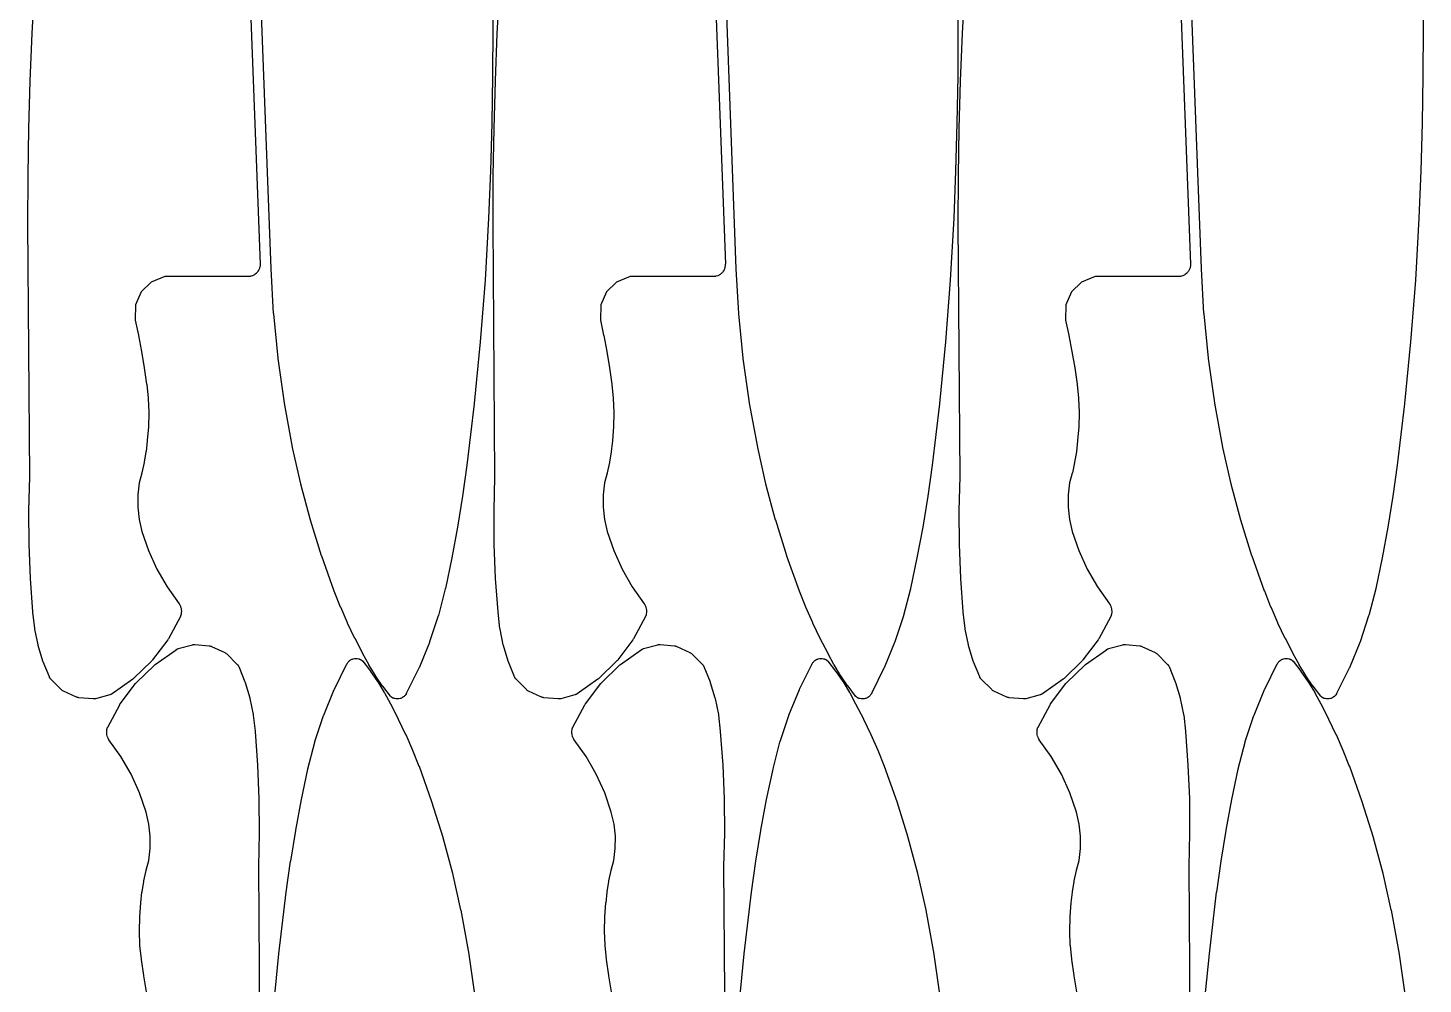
# Model space of a CAD drawing. Header units: metres. Extents: x 0 to 3000, y 0 to 1100.
# Drawn here: x 1070.3 to 1471.5, y 550 to 825 of the extents above; entities that cross this region are included whole.
import ezdxf

# ---------------------------------------------------------------- set-up
doc = ezdxf.new("R2010")
doc.units = ezdxf.units.M

msp = doc.modelspace()

# ---------------------------------------------------------------- linework, layer by layer
at = {"color": 1}
for points in [[(1203.45, 897.81), (1203.97, 824.93), (1203.97, 824.92), (1203.97, 824.91), (1203.92, 811.26), (1203.92, 811.24), (1203.69, 797.6), (1203.69, 797.57), (1203.31, 783.94), (1203.31, 783.91), (1202.76, 770.28), (1202.75, 770.26), (1202.75, 770.25), (1201.76, 752.49), (1201.76, 752.44), (1200.39, 734.71), (1200.39, 734.67), (1198.65, 716.96), (1198.65, 716.92), (1196.55, 699.25), (1196.55, 699.23), (1196.55, 699.21), (1195.3, 690.34), (1195.29, 690.3), (1193.85, 681.46), (1193.84, 681.42), (1192.2, 672.61), (1192.19, 672.57), (1190.35, 663.81), (1190.34, 663.76), (1190.33, 663.72), (1188.36, 656.05), (1188.32, 655.91), (1185.82, 648.41), (1185.78, 648.28), (1182.77, 640.96), (1182.71, 640.84), (1179.21, 633.73), (1179.2, 633.71), (1179.19, 633.69), (1179.15, 633.63), (1179.11, 633.56), (1179.1, 633.54), (1179.09, 633.52), (1178.87, 633.2), (1178.76, 633.04), (1178.63, 632.9), (1178.49, 632.76), (1178.33, 632.64), (1178.02, 632.43), (1177.86, 632.33), (1177.69, 632.25), (1177.51, 632.18), (1177.33, 632.13), (1176.96, 632.05), (1176.77, 632.01), (1176.58, 632), (1176.38, 632), (1176.19, 632.03), (1175.8, 632.09), (1175.75, 632.11), (1175.7, 632.11), (1175.66, 632.13), (1175.61, 632.14), (1175.56, 632.15), (1175.51, 632.17), (1175.47, 632.18), (1175.43, 632.2), (1175.38, 632.22), (1175.33, 632.24), (1175.29, 632.26), (1175.25, 632.28), (1175.2, 632.3), (1175.15, 632.33), (1175.12, 632.35), (1175.08, 632.37), (1175.03, 632.4), (1174.99, 632.43), (1174.95, 632.46), (1174.91, 632.49), (1174.88, 632.52), (1174.83, 632.55), (1174.8, 632.58), (1174.77, 632.61), (1174.73, 632.65), (1174.69, 632.69), (1174.66, 632.72), (1174.63, 632.76), (1174.6, 632.8), (1174.56, 632.84), (1172.38, 635.64), (1172.31, 635.73), (1170.28, 638.66), (1170.22, 638.75), (1168.37, 641.78), (1168.31, 641.88), (1166.63, 645.02), (1166.62, 645.03), (1166.61, 645.05), (1164.37, 649.38), (1164.34, 649.44), (1162.24, 653.84), (1162.21, 653.9), (1160.25, 658.37), (1160.23, 658.43), (1158.41, 662.96), (1158.4, 663), (1158.39, 663.03), (1154.78, 673.1), (1154.75, 673.18), (1151.57, 683.39), (1151.54, 683.47), (1148.78, 693.8), (1148.76, 693.88), (1146.42, 704.32), (1146.41, 704.35), (1146.41, 704.39), (1144.07, 717.06), (1144.06, 717.14), (1142.25, 729.88), (1142.24, 729.97), (1140.97, 742.77), (1140.96, 742.86), (1140.21, 755.71), (1140.21, 755.73), (1140.21, 755.75), (1137.18, 836.58)], [(1337.24, 897.81), (1337.76, 824.93), (1337.76, 824.92), (1337.76, 824.91), (1337.7, 811.26), (1337.7, 811.24), (1337.48, 797.6), (1337.48, 797.57), (1337.09, 783.94), (1337.09, 783.91), (1336.54, 770.28), (1336.54, 770.26), (1336.54, 770.25), (1335.54, 752.49), (1335.54, 752.44), (1334.18, 734.71), (1334.17, 734.67), (1332.44, 716.96), (1332.44, 716.92), (1330.34, 699.25), (1330.33, 699.23), (1330.33, 699.21), (1329.08, 690.34), (1329.08, 690.3), (1327.63, 681.46), (1327.63, 681.42), (1325.99, 672.61), (1325.98, 672.57), (1324.14, 663.81), (1324.13, 663.76), (1324.12, 663.72), (1322.14, 656.05), (1322.11, 655.91), (1319.61, 648.41), (1319.56, 648.28), (1316.56, 640.96), (1316.5, 640.84), (1312.99, 633.73), (1312.98, 633.71), (1312.97, 633.69), (1312.93, 633.63), (1312.9, 633.56), (1312.89, 633.54), (1312.87, 633.52), (1312.66, 633.2), (1312.55, 633.04), (1312.42, 632.9), (1312.27, 632.76), (1312.12, 632.64), (1311.81, 632.43), (1311.65, 632.33), (1311.48, 632.25), (1311.3, 632.18), (1311.11, 632.13), (1310.75, 632.05), (1310.56, 632.01), (1310.36, 632), (1310.17, 632), (1309.97, 632.03), (1309.59, 632.09), (1309.54, 632.11), (1309.49, 632.11), (1309.44, 632.13), (1309.4, 632.14), (1309.35, 632.15), (1309.3, 632.17), (1309.26, 632.18), (1309.21, 632.2), (1309.16, 632.22), (1309.12, 632.24), (1309.07, 632.26), (1309.03, 632.28), (1308.99, 632.3), (1308.94, 632.33), (1308.9, 632.35), (1308.86, 632.37), (1308.82, 632.4), (1308.77, 632.43), (1308.74, 632.46), (1308.7, 632.49), (1308.66, 632.52), (1308.62, 632.55), (1308.59, 632.58), (1308.55, 632.61), (1308.52, 632.65), (1308.48, 632.69), (1308.45, 632.72), (1308.42, 632.76), (1308.38, 632.8), (1308.35, 632.84), (1306.16, 635.64), (1306.1, 635.73), (1304.07, 638.66), (1304.01, 638.75), (1302.15, 641.78), (1302.1, 641.88), (1300.41, 645.02), (1300.41, 645.03), (1300.4, 645.05), (1298.16, 649.38), (1298.13, 649.44), (1296.03, 653.84), (1296, 653.9), (1294.04, 658.37), (1294.02, 658.43), (1292.2, 662.96), (1292.19, 663), (1292.17, 663.03), (1288.57, 673.1), (1288.54, 673.18), (1285.35, 683.39), (1285.33, 683.47), (1282.56, 693.8), (1282.54, 693.88), (1280.21, 704.32), (1280.2, 704.35), (1280.19, 704.39), (1277.86, 717.06), (1277.85, 717.14), (1276.04, 729.88), (1276.03, 729.97), (1274.75, 742.77), (1274.74, 742.86), (1274, 755.71), (1274, 755.73), (1273.99, 755.75), (1270.97, 836.58)], [(1471.02, 897.81), (1471.54, 824.93), (1471.54, 824.92), (1471.54, 824.91), (1471.49, 811.26), (1471.49, 811.24), (1471.27, 797.6), (1471.26, 797.57), (1470.88, 783.94), (1470.88, 783.91), (1470.33, 770.28), (1470.33, 770.26), (1470.33, 770.25), (1469.33, 752.49), (1469.33, 752.44), (1467.96, 734.71), (1467.96, 734.67), (1466.23, 716.96), (1466.22, 716.92), (1464.12, 699.25), (1464.12, 699.23), (1464.12, 699.21), (1462.87, 690.34), (1462.86, 690.3), (1461.42, 681.46), (1461.41, 681.42), (1459.77, 672.61), (1459.76, 672.57), (1457.93, 663.81), (1457.91, 663.76), (1457.91, 663.72), (1455.93, 656.05), (1455.89, 655.91), (1453.4, 648.41), (1453.35, 648.28), (1450.34, 640.96), (1450.29, 640.84), (1446.78, 633.73), (1446.77, 633.71), (1446.76, 633.69), (1446.72, 633.63), (1446.68, 633.56), (1446.67, 633.54), (1446.66, 633.52), (1446.45, 633.2), (1446.33, 633.04), (1446.2, 632.9), (1446.06, 632.76), (1445.9, 632.64), (1445.59, 632.43), (1445.43, 632.33), (1445.26, 632.25), (1445.08, 632.18), (1444.9, 632.13), (1444.53, 632.05), (1444.34, 632.01), (1444.15, 632), (1443.95, 632), (1443.76, 632.03), (1443.38, 632.09), (1443.33, 632.11), (1443.27, 632.11), (1443.23, 632.13), (1443.18, 632.14), (1443.13, 632.15), (1443.08, 632.17), (1443.04, 632.18), (1443, 632.2), (1442.95, 632.22), (1442.9, 632.24), (1442.86, 632.26), (1442.82, 632.28), (1442.77, 632.3), (1442.73, 632.33), (1442.69, 632.35), (1442.65, 632.37), (1442.6, 632.4), (1442.56, 632.43), (1442.52, 632.46), (1442.49, 632.49), (1442.45, 632.52), (1442.41, 632.55), (1442.37, 632.58), (1442.34, 632.61), (1442.3, 632.65), (1442.26, 632.69), (1442.23, 632.72), (1442.2, 632.76), (1442.17, 632.8), (1442.14, 632.84), (1439.95, 635.64), (1439.88, 635.73), (1437.86, 638.66), (1437.8, 638.75), (1435.94, 641.78), (1435.88, 641.88), (1434.2, 645.02), (1434.19, 645.03), (1434.18, 645.05), (1431.94, 649.38), (1431.91, 649.44), (1429.81, 653.84), (1429.79, 653.9), (1427.83, 658.37), (1427.8, 658.43), (1425.99, 662.96), (1425.97, 663), (1425.96, 663.03), (1422.35, 673.1), (1422.33, 673.18), (1419.14, 683.39), (1419.11, 683.47), (1416.35, 693.8), (1416.33, 693.88), (1413.99, 704.32), (1413.99, 704.35), (1413.98, 704.39), (1411.64, 717.06), (1411.63, 717.14), (1409.83, 729.88), (1409.82, 729.97), (1408.54, 742.77), (1408.53, 742.86), (1407.78, 755.71), (1407.78, 755.73), (1407.78, 755.75), (1404.75, 836.58)], [(1134.05, 837.91), (1137.08, 757.08), (1137.08, 756.99), (1137.08, 756.9), (1137.08, 756.89), (1137.08, 756.89), (1137.07, 756.8), (1137.06, 756.71), (1136.97, 756.15), (1136.94, 755.97), (1136.88, 755.79), (1136.82, 755.62), (1136.73, 755.46), (1136.46, 754.99), (1136.36, 754.83), (1136.25, 754.69), (1136.13, 754.56), (1135.99, 754.43), (1135.57, 754.09), (1135.42, 753.98), (1135.26, 753.89), (1135.09, 753.81), (1134.92, 753.74), (1134.39, 753.57), (1134.37, 753.56), (1134.36, 753.56), (1134.28, 753.54), (1134.2, 753.52), (1134.18, 753.52), (1134.17, 753.51), (1134.08, 753.5), (1134, 753.49), (1133.99, 753.48), (1133.97, 753.48), (1133.89, 753.48), (1133.81, 753.47), (1133.79, 753.47), (1133.77, 753.47), (1109.69, 753.47), (1105.77, 751.89), (1105.77, 751.89), (1102.87, 749.05), (1101.24, 745.33), (1101.14, 740.95), (1102.08, 736.59), (1102.09, 736.55), (1102.98, 731.94), (1102.99, 731.89), (1103.77, 727.26), (1103.77, 727.22), (1104.44, 722.57), (1104.45, 722.53), (1104.45, 722.49), (1104.85, 718.54), (1104.86, 718.42), (1105.02, 714.46), (1105.02, 714.34), (1104.94, 710.38), (1104.93, 710.26), (1104.61, 706.31), (1104.61, 706.28), (1104.61, 706.25), (1104.27, 703.22), (1104.25, 703.11), (1103.76, 700.11), (1103.74, 700.01), (1103.1, 697.03), (1103.07, 696.93), (1102.31, 694.13), (1101.92, 690.67), (1101.92, 687.15), (1102.31, 683.66), (1103.09, 680.21), (1104.98, 674.66), (1107.4, 669.32), (1110.32, 664.24), (1113.78, 659.38), (1113.83, 659.3), (1113.88, 659.22), (1113.88, 659.22), (1113.88, 659.21), (1113.92, 659.13), (1113.97, 659.05), (1114.13, 658.69), (1114.2, 658.52), (1114.25, 658.34), (1114.35, 657.96), (1114.38, 657.78), (1114.4, 657.6), (1114.42, 657.21), (1114.42, 657.02), (1114.41, 656.83), (1114.36, 656.45), (1114.35, 656.38), (1114.34, 656.32), (1114.33, 656.28), (1114.32, 656.25), (1114.3, 656.19), (1114.29, 656.13), (1114.28, 656.1), (1114.27, 656.06), (1114.24, 656), (1114.22, 655.94), (1114.21, 655.91), (1114.2, 655.88), (1114.17, 655.82), (1114.14, 655.76), (1110.68, 649.3), (1110.6, 649.17), (1110.51, 649.04), (1106.13, 643.22), (1106.03, 643.11), (1105.92, 642.99), (1100.7, 637.92), (1100.58, 637.81), (1100.46, 637.72), (1094.48, 633.48), (1094.43, 633.45), (1094.38, 633.42), (1094.35, 633.4), (1094.31, 633.38), (1094.26, 633.35), (1094.21, 633.32), (1094.17, 633.31), (1094.14, 633.29), (1094.08, 633.27), (1094.03, 633.25), (1093.99, 633.23), (1093.95, 633.22), (1093.9, 633.2), (1093.85, 633.19), (1089.73, 632.07), (1089.56, 632.03), (1089.38, 632.01), (1089.21, 632), (1089.03, 632.01), (1084.9, 632.37), (1084.73, 632.39), (1084.56, 632.43), (1084.4, 632.48), (1084.24, 632.55), (1080.48, 634.28), (1080.32, 634.37), (1080.17, 634.46), (1080.03, 634.57), (1079.9, 634.68), (1076.89, 637.7), (1076.88, 637.7), (1076.88, 637.71), (1076.82, 637.78), (1076.76, 637.84), (1076.75, 637.85), (1076.75, 637.86), (1076.69, 637.93), (1076.64, 638), (1076.64, 638.01), (1076.63, 638.01), (1076.59, 638.09), (1076.54, 638.17), (1076.54, 638.18), (1076.53, 638.18), (1076.49, 638.27), (1076.45, 638.35), (1076.45, 638.35), (1076.45, 638.36), (1074.68, 642.7), (1074.62, 642.88), (1073.27, 647.35), (1073.22, 647.53), (1072.28, 652.11), (1072.25, 652.29), (1071.74, 656.95), (1071.73, 656.99), (1071.73, 657.02), (1071.01, 666.67), (1071.01, 666.74), (1070.62, 676.41), (1070.62, 676.47), (1070.55, 686.15), (1070.55, 686.21), (1070.81, 695.85), (1070.29, 768.73), (1070.29, 768.74), (1070.29, 768.75), (1070.34, 782.4), (1070.34, 782.42), (1070.57, 796.06), (1070.57, 796.09), (1070.95, 809.72), (1070.95, 809.75), (1071.5, 823.38), (1071.5, 823.4), (1071.5, 823.41), (1072.5, 841.18)], [(1267.84, 837.91), (1270.87, 757.08), (1270.86, 756.99), (1270.86, 756.9), (1270.86, 756.89), (1270.86, 756.89), (1270.85, 756.8), (1270.84, 756.71), (1270.76, 756.15), (1270.72, 755.97), (1270.67, 755.79), (1270.6, 755.62), (1270.52, 755.46), (1270.25, 754.99), (1270.15, 754.83), (1270.04, 754.69), (1269.91, 754.56), (1269.78, 754.43), (1269.36, 754.09), (1269.21, 753.98), (1269.05, 753.89), (1268.88, 753.81), (1268.71, 753.74), (1268.17, 753.57), (1268.16, 753.56), (1268.14, 753.56), (1268.06, 753.54), (1267.98, 753.52), (1267.97, 753.52), (1267.95, 753.51), (1267.87, 753.5), (1267.79, 753.49), (1267.77, 753.48), (1267.76, 753.48), (1267.68, 753.48), (1267.59, 753.47), (1267.58, 753.47), (1267.56, 753.47), (1243.47, 753.47), (1239.55, 751.89), (1239.55, 751.89), (1236.65, 749.05), (1235.02, 745.33), (1234.92, 740.95), (1235.87, 736.59), (1235.88, 736.55), (1236.77, 731.94), (1236.77, 731.89), (1237.55, 727.26), (1237.56, 727.22), (1238.23, 722.57), (1238.23, 722.53), (1238.24, 722.49), (1238.64, 718.54), (1238.64, 718.42), (1238.8, 714.46), (1238.8, 714.34), (1238.72, 710.38), (1238.72, 710.26), (1238.4, 706.31), (1238.39, 706.28), (1238.39, 706.25), (1238.05, 703.22), (1238.04, 703.11), (1237.55, 700.11), (1237.53, 700.01), (1236.88, 697.03), (1236.86, 696.93), (1236.1, 694.13), (1235.71, 690.67), (1235.7, 687.15), (1236.09, 683.66), (1236.88, 680.21), (1238.77, 674.66), (1241.18, 669.32), (1244.1, 664.24), (1247.56, 659.38), (1247.61, 659.3), (1247.66, 659.22), (1247.66, 659.22), (1247.67, 659.21), (1247.71, 659.13), (1247.75, 659.05), (1247.91, 658.69), (1247.98, 658.52), (1248.04, 658.34), (1248.13, 657.96), (1248.17, 657.78), (1248.19, 657.6), (1248.21, 657.21), (1248.21, 657.02), (1248.19, 656.83), (1248.14, 656.45), (1248.13, 656.38), (1248.12, 656.32), (1248.11, 656.28), (1248.11, 656.25), (1248.09, 656.19), (1248.07, 656.13), (1248.06, 656.1), (1248.05, 656.06), (1248.03, 656), (1248.01, 655.94), (1247.99, 655.91), (1247.98, 655.88), (1247.95, 655.82), (1247.92, 655.76), (1244.46, 649.3), (1244.39, 649.17), (1244.3, 649.04), (1239.91, 643.22), (1239.81, 643.11), (1239.71, 642.99), (1234.48, 637.92), (1234.37, 637.81), (1234.24, 637.72), (1228.26, 633.48), (1228.22, 633.45), (1228.17, 633.42), (1228.13, 633.4), (1228.1, 633.38), (1228.05, 633.35), (1228, 633.32), (1227.96, 633.31), (1227.92, 633.29), (1227.87, 633.27), (1227.82, 633.25), (1227.78, 633.23), (1227.74, 633.22), (1227.69, 633.2), (1227.63, 633.19), (1223.52, 632.07), (1223.34, 632.03), (1223.17, 632.01), (1222.99, 632), (1222.82, 632.01), (1218.69, 632.37), (1218.52, 632.39), (1218.35, 632.43), (1218.19, 632.48), (1218.03, 632.55), (1214.26, 634.28), (1214.11, 634.37), (1213.96, 634.46), (1213.82, 634.57), (1213.69, 634.68), (1210.67, 637.7), (1210.67, 637.7), (1210.66, 637.71), (1210.6, 637.78), (1210.54, 637.84), (1210.54, 637.85), (1210.53, 637.86), (1210.48, 637.93), (1210.43, 638), (1210.42, 638.01), (1210.42, 638.01), (1210.37, 638.09), (1210.32, 638.17), (1210.32, 638.18), (1210.32, 638.18), (1210.28, 638.27), (1210.24, 638.35), (1210.24, 638.35), (1210.23, 638.36), (1208.47, 642.7), (1208.41, 642.88), (1207.05, 647.35), (1207.01, 647.53), (1206.07, 652.11), (1206.04, 652.29), (1205.52, 656.95), (1205.52, 656.99), (1205.51, 657.02), (1204.8, 666.67), (1204.8, 666.74), (1204.41, 676.41), (1204.4, 676.47), (1204.34, 686.15), (1204.34, 686.21), (1204.6, 695.85), (1204.07, 768.73), (1204.07, 768.74), (1204.07, 768.75), (1204.13, 782.4), (1204.13, 782.42), (1204.35, 796.06), (1204.35, 796.09), (1204.74, 809.72), (1204.74, 809.75), (1205.29, 823.38), (1205.29, 823.4), (1205.29, 823.41), (1206.29, 841.18)], [(1401.62, 837.91), (1404.65, 757.08), (1404.65, 756.99), (1404.65, 756.9), (1404.65, 756.89), (1404.65, 756.89), (1404.64, 756.8), (1404.63, 756.71), (1404.55, 756.15), (1404.51, 755.97), (1404.46, 755.79), (1404.39, 755.62), (1404.3, 755.46), (1404.03, 754.99), (1403.93, 754.83), (1403.82, 754.69), (1403.7, 754.56), (1403.56, 754.43), (1403.14, 754.09), (1402.99, 753.98), (1402.83, 753.89), (1402.67, 753.81), (1402.49, 753.74), (1401.96, 753.57), (1401.94, 753.56), (1401.93, 753.56), (1401.85, 753.54), (1401.77, 753.52), (1401.75, 753.52), (1401.74, 753.51), (1401.66, 753.5), (1401.58, 753.49), (1401.56, 753.48), (1401.54, 753.48), (1401.46, 753.48), (1401.38, 753.47), (1401.36, 753.47), (1401.35, 753.47), (1377.26, 753.47), (1373.34, 751.89), (1373.34, 751.89), (1370.44, 749.05), (1368.81, 745.33), (1368.71, 740.95), (1369.66, 736.59), (1369.66, 736.55), (1370.55, 731.94), (1370.56, 731.89), (1371.34, 727.26), (1371.35, 727.22), (1372.01, 722.57), (1372.02, 722.53), (1372.02, 722.49), (1372.42, 718.54), (1372.43, 718.42), (1372.59, 714.46), (1372.59, 714.34), (1372.51, 710.38), (1372.5, 710.26), (1372.18, 706.31), (1372.18, 706.28), (1372.18, 706.25), (1371.84, 703.22), (1371.83, 703.11), (1371.33, 700.11), (1371.31, 700.01), (1370.67, 697.03), (1370.64, 696.93), (1369.88, 694.13), (1369.49, 690.67), (1369.49, 687.15), (1369.88, 683.66), (1370.66, 680.21), (1372.55, 674.66), (1374.97, 669.32), (1377.89, 664.24), (1381.35, 659.38), (1381.4, 659.3), (1381.45, 659.22), (1381.45, 659.22), (1381.45, 659.21), (1381.5, 659.13), (1381.54, 659.05), (1381.7, 658.69), (1381.77, 658.52), (1381.82, 658.34), (1381.92, 657.96), (1381.95, 657.78), (1381.97, 657.6), (1381.99, 657.21), (1382, 657.02), (1381.98, 656.83), (1381.93, 656.45), (1381.92, 656.38), (1381.91, 656.32), (1381.9, 656.28), (1381.89, 656.25), (1381.88, 656.19), (1381.86, 656.13), (1381.85, 656.1), (1381.84, 656.06), (1381.82, 656), (1381.79, 655.94), (1381.78, 655.91), (1381.77, 655.88), (1381.74, 655.82), (1381.71, 655.76), (1378.25, 649.3), (1378.17, 649.17), (1378.08, 649.04), (1373.7, 643.22), (1373.6, 643.11), (1373.49, 642.99), (1368.27, 637.92), (1368.15, 637.81), (1368.03, 637.72), (1362.05, 633.48), (1362, 633.45), (1361.95, 633.42), (1361.92, 633.4), (1361.88, 633.38), (1361.83, 633.35), (1361.78, 633.32), (1361.75, 633.31), (1361.71, 633.29), (1361.66, 633.27), (1361.6, 633.25), (1361.56, 633.23), (1361.53, 633.22), (1361.47, 633.2), (1361.42, 633.19), (1357.3, 632.07), (1357.13, 632.03), (1356.96, 632.01), (1356.78, 632), (1356.6, 632.01), (1352.48, 632.37), (1352.3, 632.39), (1352.14, 632.43), (1351.97, 632.48), (1351.81, 632.55), (1348.05, 634.28), (1347.89, 634.37), (1347.75, 634.46), (1347.61, 634.57), (1347.48, 634.68), (1344.46, 637.7), (1344.45, 637.7), (1344.45, 637.71), (1344.39, 637.78), (1344.33, 637.84), (1344.32, 637.85), (1344.32, 637.86), (1344.27, 637.93), (1344.21, 638), (1344.21, 638.01), (1344.2, 638.01), (1344.16, 638.09), (1344.11, 638.17), (1344.11, 638.18), (1344.1, 638.18), (1344.06, 638.27), (1344.03, 638.35), (1344.02, 638.35), (1344.02, 638.36), (1342.26, 642.7), (1342.19, 642.88), (1340.84, 647.35), (1340.79, 647.53), (1339.85, 652.11), (1339.82, 652.29), (1339.31, 656.95), (1339.31, 656.99), (1339.3, 657.02), (1338.59, 666.67), (1338.58, 666.74), (1338.19, 676.41), (1338.19, 676.47), (1338.12, 686.15), (1338.12, 686.21), (1338.38, 695.85), (1337.86, 768.73), (1337.86, 768.74), (1337.86, 768.75), (1337.92, 782.4), (1337.92, 782.42), (1338.14, 796.06), (1338.14, 796.09), (1338.52, 809.72), (1338.52, 809.75), (1339.07, 823.38), (1339.08, 823.4), (1339.08, 823.41), (1340.07, 841.18)], [(1104.38, 547.77), (1103.6, 552.4), (1103.59, 552.44), (1102.93, 557.09), (1102.92, 557.13), (1102.91, 557.17), (1102.52, 561.12), (1102.51, 561.24), (1102.35, 565.2), (1102.35, 565.32), (1102.43, 569.28), (1102.44, 569.4), (1102.76, 573.35), (1102.76, 573.38), (1102.76, 573.41), (1103.1, 576.44), (1103.11, 576.55), (1103.6, 579.55), (1103.62, 579.66), (1104.27, 582.63), (1104.29, 582.73), (1105.05, 585.53), (1105.45, 588.99), (1105.45, 592.51), (1105.06, 596), (1104.28, 599.45), (1102.39, 605), (1099.97, 610.34), (1097.05, 615.42), (1093.59, 620.28), (1093.54, 620.36), (1093.49, 620.44), (1093.49, 620.44), (1093.48, 620.45), (1093.44, 620.53), (1093.4, 620.61), (1093.24, 620.97), (1093.17, 621.14), (1093.11, 621.32), (1093.02, 621.7), (1092.98, 621.88), (1092.97, 622.06), (1092.94, 622.45), (1092.94, 622.64), (1092.96, 622.83), (1093.01, 623.21), (1093.02, 623.28), (1093.03, 623.35), (1093.04, 623.38), (1093.04, 623.41), (1093.06, 623.47), (1093.08, 623.54), (1093.09, 623.57), (1093.1, 623.6), (1093.12, 623.66), (1093.14, 623.72), (1093.16, 623.75), (1093.17, 623.78), (1093.2, 623.84), (1093.23, 623.9), (1096.69, 630.36), (1096.77, 630.49), (1096.85, 630.62), (1101.24, 636.44), (1101.34, 636.56), (1101.44, 636.67), (1106.67, 641.74), (1106.79, 641.85), (1106.91, 641.94), (1112.89, 646.18), (1112.94, 646.21), (1112.98, 646.24), (1113.02, 646.26), (1113.05, 646.28), (1113.1, 646.31), (1113.15, 646.34), (1113.19, 646.35), (1113.23, 646.37), (1113.28, 646.39), (1113.33, 646.42), (1113.37, 646.43), (1113.41, 646.44), (1113.47, 646.46), (1113.52, 646.48), (1117.64, 647.59), (1117.81, 647.63), (1117.98, 647.65), (1118.16, 647.66), (1118.33, 647.65), (1122.46, 647.29), (1122.63, 647.27), (1122.8, 647.23), (1122.97, 647.18), (1123.13, 647.11), (1126.89, 645.38), (1127.04, 645.3), (1127.19, 645.2), (1127.33, 645.09), (1127.46, 644.98), (1130.48, 641.96), (1130.48, 641.96), (1130.49, 641.95), (1130.55, 641.88), (1130.61, 641.82), (1130.61, 641.81), (1130.62, 641.81), (1130.67, 641.73), (1130.73, 641.66), (1130.73, 641.65), (1130.74, 641.65), (1130.78, 641.57), (1130.83, 641.49), (1130.83, 641.48), (1130.83, 641.48), (1130.87, 641.4), (1130.91, 641.31), (1130.91, 641.31), (1130.92, 641.3), (1132.68, 636.96), (1132.74, 636.78), (1134.1, 632.31), (1134.14, 632.13), (1135.08, 627.55), (1135.11, 627.37), (1135.63, 622.71), (1135.63, 622.67), (1135.64, 622.64), (1136.35, 612.99), (1136.36, 612.92), (1136.75, 603.25), (1136.75, 603.19), (1136.82, 593.52), (1136.81, 593.45), (1136.56, 583.81), (1137.08, 510.93)], [(1238.16, 547.77), (1237.39, 552.4), (1237.38, 552.44), (1236.71, 557.09), (1236.71, 557.13), (1236.7, 557.17), (1236.3, 561.12), (1236.29, 561.24), (1236.14, 565.2), (1236.13, 565.32), (1236.21, 569.28), (1236.22, 569.4), (1236.54, 573.35), (1236.55, 573.38), (1236.55, 573.41), (1236.88, 576.44), (1236.9, 576.55), (1237.39, 579.55), (1237.41, 579.66), (1238.06, 582.63), (1238.08, 582.73), (1238.84, 585.53), (1239.23, 588.99), (1239.24, 592.51), (1238.85, 596), (1238.06, 599.45), (1236.17, 605), (1233.76, 610.34), (1230.84, 615.42), (1227.38, 620.28), (1227.33, 620.36), (1227.28, 620.44), (1227.27, 620.44), (1227.27, 620.45), (1227.23, 620.53), (1227.19, 620.61), (1227.02, 620.97), (1226.95, 621.14), (1226.9, 621.32), (1226.81, 621.7), (1226.77, 621.88), (1226.75, 622.06), (1226.73, 622.45), (1226.73, 622.64), (1226.74, 622.83), (1226.79, 623.21), (1226.81, 623.28), (1226.82, 623.35), (1226.82, 623.38), (1226.83, 623.41), (1226.85, 623.47), (1226.86, 623.54), (1226.87, 623.57), (1226.88, 623.6), (1226.91, 623.66), (1226.93, 623.72), (1226.94, 623.75), (1226.96, 623.78), (1226.99, 623.84), (1227.01, 623.9), (1230.47, 630.36), (1230.55, 630.49), (1230.64, 630.62), (1235.03, 636.44), (1235.12, 636.56), (1235.23, 636.67), (1240.46, 641.74), (1240.57, 641.85), (1240.69, 641.94), (1246.67, 646.18), (1246.72, 646.21), (1246.77, 646.24), (1246.81, 646.26), (1246.84, 646.28), (1246.89, 646.31), (1246.94, 646.34), (1246.98, 646.35), (1247.01, 646.37), (1247.07, 646.39), (1247.12, 646.42), (1247.16, 646.43), (1247.2, 646.44), (1247.25, 646.46), (1247.31, 646.48), (1251.42, 647.59), (1251.59, 647.63), (1251.77, 647.65), (1251.94, 647.66), (1252.12, 647.65), (1256.25, 647.29), (1256.42, 647.27), (1256.59, 647.23), (1256.75, 647.18), (1256.91, 647.11), (1260.67, 645.38), (1260.83, 645.3), (1260.98, 645.2), (1261.12, 645.09), (1261.25, 644.98), (1264.26, 641.96), (1264.27, 641.96), (1264.27, 641.95), (1264.34, 641.88), (1264.4, 641.82), (1264.4, 641.81), (1264.41, 641.81), (1264.46, 641.73), (1264.51, 641.66), (1264.52, 641.65), (1264.52, 641.65), (1264.57, 641.57), (1264.61, 641.49), (1264.62, 641.48), (1264.62, 641.48), (1264.66, 641.4), (1264.7, 641.31), (1264.7, 641.31), (1264.7, 641.3), (1266.47, 636.96), (1266.53, 636.78), (1267.89, 632.31), (1267.93, 632.13), (1268.87, 627.55), (1268.9, 627.37), (1269.42, 622.71), (1269.42, 622.67), (1269.42, 622.64), (1270.14, 612.99), (1270.14, 612.92), (1270.53, 603.25), (1270.53, 603.19), (1270.6, 593.52), (1270.6, 593.45), (1270.34, 583.81), (1270.87, 510.93)], [(1371.95, 547.77), (1371.17, 552.4), (1371.16, 552.44), (1370.5, 557.09), (1370.49, 557.13), (1370.49, 557.17), (1370.09, 561.12), (1370.08, 561.24), (1369.92, 565.2), (1369.92, 565.32), (1370, 569.28), (1370.01, 569.4), (1370.33, 573.35), (1370.33, 573.38), (1370.33, 573.41), (1370.67, 576.44), (1370.68, 576.55), (1371.18, 579.55), (1371.2, 579.66), (1371.84, 582.63), (1371.87, 582.73), (1372.63, 585.53), (1373.02, 588.99), (1373.02, 592.51), (1372.63, 596), (1371.85, 599.45), (1369.96, 605), (1367.54, 610.34), (1364.62, 615.42), (1361.16, 620.28), (1361.11, 620.36), (1361.06, 620.44), (1361.06, 620.44), (1361.06, 620.45), (1361.01, 620.53), (1360.97, 620.61), (1360.81, 620.97), (1360.74, 621.14), (1360.69, 621.32), (1360.59, 621.7), (1360.56, 621.88), (1360.54, 622.06), (1360.52, 622.45), (1360.51, 622.64), (1360.53, 622.83), (1360.58, 623.21), (1360.59, 623.28), (1360.6, 623.35), (1360.61, 623.38), (1360.62, 623.41), (1360.63, 623.47), (1360.65, 623.54), (1360.66, 623.57), (1360.67, 623.6), (1360.69, 623.66), (1360.72, 623.72), (1360.73, 623.75), (1360.74, 623.78), (1360.77, 623.84), (1360.8, 623.9), (1364.26, 630.36), (1364.34, 630.49), (1364.43, 630.62), (1368.81, 636.44), (1368.91, 636.56), (1369.02, 636.67), (1374.24, 641.74), (1374.36, 641.85), (1374.48, 641.94), (1380.46, 646.18), (1380.51, 646.21), (1380.56, 646.24), (1380.59, 646.26), (1380.63, 646.28), (1380.68, 646.31), (1380.73, 646.34), (1380.76, 646.35), (1380.8, 646.37), (1380.85, 646.39), (1380.91, 646.42), (1380.95, 646.43), (1380.98, 646.44), (1381.04, 646.46), (1381.09, 646.48), (1385.21, 647.59), (1385.38, 647.63), (1385.55, 647.65), (1385.73, 647.66), (1385.91, 647.65), (1390.03, 647.29), (1390.2, 647.27), (1390.37, 647.23), (1390.54, 647.18), (1390.7, 647.11), (1394.46, 645.38), (1394.62, 645.3), (1394.76, 645.2), (1394.9, 645.09), (1395.03, 644.98), (1398.05, 641.96), (1398.05, 641.96), (1398.06, 641.95), (1398.12, 641.88), (1398.18, 641.82), (1398.19, 641.81), (1398.19, 641.81), (1398.24, 641.73), (1398.3, 641.66), (1398.3, 641.65), (1398.31, 641.65), (1398.35, 641.57), (1398.4, 641.49), (1398.4, 641.48), (1398.41, 641.48), (1398.45, 641.4), (1398.48, 641.31), (1398.49, 641.31), (1398.49, 641.3), (1400.25, 636.96), (1400.32, 636.78), (1401.67, 632.31), (1401.72, 632.13), (1402.66, 627.55), (1402.69, 627.37), (1403.2, 622.71), (1403.2, 622.67), (1403.21, 622.64), (1403.92, 612.99), (1403.93, 612.92), (1404.32, 603.25), (1404.32, 603.19), (1404.39, 593.52), (1404.39, 593.45), (1404.13, 583.81), (1404.65, 510.93)], [(1140.77, 540.99), (1142.5, 558.7), (1142.5, 558.74), (1144.6, 576.41), (1144.6, 576.43), (1144.61, 576.45), (1145.85, 585.32), (1145.86, 585.36), (1147.3, 594.2), (1147.31, 594.24), (1148.95, 603.05), (1148.96, 603.09), (1150.8, 611.86), (1150.81, 611.9), (1150.82, 611.94), (1152.79, 619.61), (1152.83, 619.75), (1155.33, 627.25), (1155.38, 627.38), (1158.38, 634.7), (1158.44, 634.83), (1161.94, 641.93), (1161.96, 641.95), (1161.97, 641.97), (1162, 642.03), (1162.04, 642.1), (1162.05, 642.12), (1162.06, 642.14), (1162.28, 642.46), (1162.39, 642.62), (1162.52, 642.77), (1162.66, 642.9), (1162.82, 643.02), (1163.13, 643.23), (1163.29, 643.33), (1163.46, 643.41), (1163.64, 643.48), (1163.82, 643.53), (1164.19, 643.61), (1164.38, 643.65), (1164.58, 643.66), (1164.77, 643.66), (1164.97, 643.63), (1165.35, 643.57), (1165.4, 643.56), (1165.45, 643.55), (1165.49, 643.53), (1165.54, 643.52), (1165.59, 643.51), (1165.64, 643.49), (1165.68, 643.48), (1165.73, 643.46), (1165.77, 643.44), (1165.82, 643.42), (1165.86, 643.4), (1165.91, 643.38), (1165.95, 643.36), (1166, 643.34), (1166.04, 643.31), (1166.08, 643.29), (1166.12, 643.26), (1166.16, 643.23), (1166.2, 643.2), (1166.24, 643.18), (1166.28, 643.14), (1166.32, 643.11), (1166.35, 643.08), (1166.39, 643.05), (1166.42, 643.01), (1166.46, 642.97), (1166.49, 642.94), (1166.52, 642.91), (1166.55, 642.86), (1166.59, 642.83), (1168.78, 640.02), (1168.84, 639.93), (1170.87, 637), (1170.93, 636.91), (1172.79, 633.88), (1172.84, 633.78), (1174.53, 630.64), (1174.53, 630.63), (1174.54, 630.61), (1176.78, 626.28), (1176.81, 626.22), (1178.91, 621.82), (1178.94, 621.76), (1180.9, 617.29), (1180.92, 617.23), (1182.74, 612.7), (1182.75, 612.66), (1182.77, 612.63), (1186.37, 602.56), (1186.4, 602.48), (1189.59, 592.27), (1189.61, 592.19), (1192.37, 581.86), (1192.39, 581.78), (1194.73, 571.34), (1194.74, 571.31), (1194.75, 571.27), (1197.08, 558.6), (1197.09, 558.52), (1198.9, 545.78)], [(1274.55, 540.99), (1276.28, 558.7), (1276.29, 558.74), (1278.39, 576.41), (1278.39, 576.43), (1278.39, 576.45), (1279.64, 585.32), (1279.65, 585.36), (1281.09, 594.2), (1281.1, 594.24), (1282.74, 603.05), (1282.75, 603.09), (1284.58, 611.86), (1284.6, 611.9), (1284.6, 611.94), (1286.58, 619.61), (1286.62, 619.75), (1289.11, 627.25), (1289.16, 627.38), (1292.17, 634.7), (1292.22, 634.83), (1295.73, 641.93), (1295.74, 641.95), (1295.75, 641.97), (1295.79, 642.03), (1295.83, 642.1), (1295.84, 642.12), (1295.85, 642.14), (1296.06, 642.46), (1296.18, 642.62), (1296.31, 642.77), (1296.45, 642.9), (1296.61, 643.02), (1296.92, 643.23), (1297.08, 643.33), (1297.25, 643.41), (1297.43, 643.48), (1297.61, 643.53), (1297.98, 643.61), (1298.17, 643.65), (1298.36, 643.66), (1298.56, 643.66), (1298.75, 643.63), (1299.13, 643.57), (1299.18, 643.56), (1299.24, 643.55), (1299.28, 643.53), (1299.33, 643.52), (1299.38, 643.51), (1299.42, 643.49), (1299.47, 643.48), (1299.51, 643.46), (1299.56, 643.44), (1299.61, 643.42), (1299.65, 643.4), (1299.69, 643.38), (1299.74, 643.36), (1299.78, 643.34), (1299.82, 643.31), (1299.86, 643.29), (1299.91, 643.26), (1299.95, 643.23), (1299.99, 643.2), (1300.02, 643.18), (1300.06, 643.14), (1300.1, 643.11), (1300.14, 643.08), (1300.17, 643.05), (1300.21, 643.01), (1300.25, 642.97), (1300.28, 642.94), (1300.31, 642.91), (1300.34, 642.86), (1300.37, 642.83), (1302.56, 640.02), (1302.63, 639.93), (1304.65, 637), (1304.71, 636.91), (1306.57, 633.88), (1306.63, 633.78), (1308.31, 630.64), (1308.32, 630.63), (1308.33, 630.61), (1310.57, 626.28), (1310.6, 626.22), (1312.7, 621.82), (1312.72, 621.76), (1314.68, 617.29), (1314.71, 617.23), (1316.52, 612.7), (1316.54, 612.66), (1316.55, 612.63), (1320.16, 602.56), (1320.18, 602.48), (1323.37, 592.27), (1323.39, 592.19), (1326.16, 581.86), (1326.18, 581.78), (1328.52, 571.34), (1328.52, 571.31), (1328.53, 571.27), (1330.86, 558.6), (1330.88, 558.52), (1332.68, 545.78)], [(1408.34, 540.99), (1410.07, 558.7), (1410.07, 558.74), (1412.17, 576.41), (1412.18, 576.43), (1412.18, 576.45), (1413.43, 585.32), (1413.43, 585.36), (1414.88, 594.2), (1414.88, 594.24), (1416.52, 603.05), (1416.53, 603.09), (1418.37, 611.86), (1418.38, 611.9), (1418.39, 611.94), (1420.37, 619.61), (1420.4, 619.75), (1422.9, 627.25), (1422.95, 627.38), (1425.95, 634.7), (1426.01, 634.83), (1429.52, 641.93), (1429.53, 641.95), (1429.54, 641.97), (1429.57, 642.03), (1429.61, 642.1), (1429.62, 642.12), (1429.64, 642.14), (1429.85, 642.46), (1429.96, 642.62), (1430.09, 642.77), (1430.24, 642.9), (1430.39, 643.02), (1430.7, 643.23), (1430.86, 643.33), (1431.03, 643.41), (1431.21, 643.48), (1431.4, 643.53), (1431.76, 643.61), (1431.95, 643.65), (1432.15, 643.66), (1432.34, 643.66), (1432.54, 643.63), (1432.92, 643.57), (1432.97, 643.56), (1433.02, 643.55), (1433.07, 643.53), (1433.11, 643.52), (1433.16, 643.51), (1433.21, 643.49), (1433.25, 643.48), (1433.3, 643.46), (1433.35, 643.44), (1433.39, 643.42), (1433.44, 643.4), (1433.48, 643.38), (1433.52, 643.36), (1433.57, 643.34), (1433.61, 643.31), (1433.65, 643.29), (1433.69, 643.26), (1433.73, 643.23), (1433.77, 643.2), (1433.81, 643.18), (1433.85, 643.14), (1433.89, 643.11), (1433.92, 643.08), (1433.96, 643.05), (1433.99, 643.01), (1434.03, 642.97), (1434.06, 642.94), (1434.09, 642.91), (1434.13, 642.86), (1434.16, 642.83), (1436.35, 640.02), (1436.41, 639.93), (1438.44, 637), (1438.5, 636.91), (1440.36, 633.88), (1440.41, 633.78), (1442.1, 630.64), (1442.1, 630.63), (1442.11, 630.61), (1444.35, 626.28), (1444.38, 626.22), (1446.48, 621.82), (1446.51, 621.76), (1448.47, 617.29), (1448.49, 617.23), (1450.31, 612.7), (1450.32, 612.66), (1450.34, 612.63), (1453.94, 602.56), (1453.97, 602.48), (1457.16, 592.27), (1457.18, 592.19), (1459.95, 581.86), (1459.97, 581.78), (1462.3, 571.34), (1462.31, 571.31), (1462.32, 571.27), (1464.65, 558.6), (1464.66, 558.52), (1466.47, 545.78)]]:
    msp.add_lwpolyline(points, dxfattribs=at)

doc.saveas('drawing.dxf')
